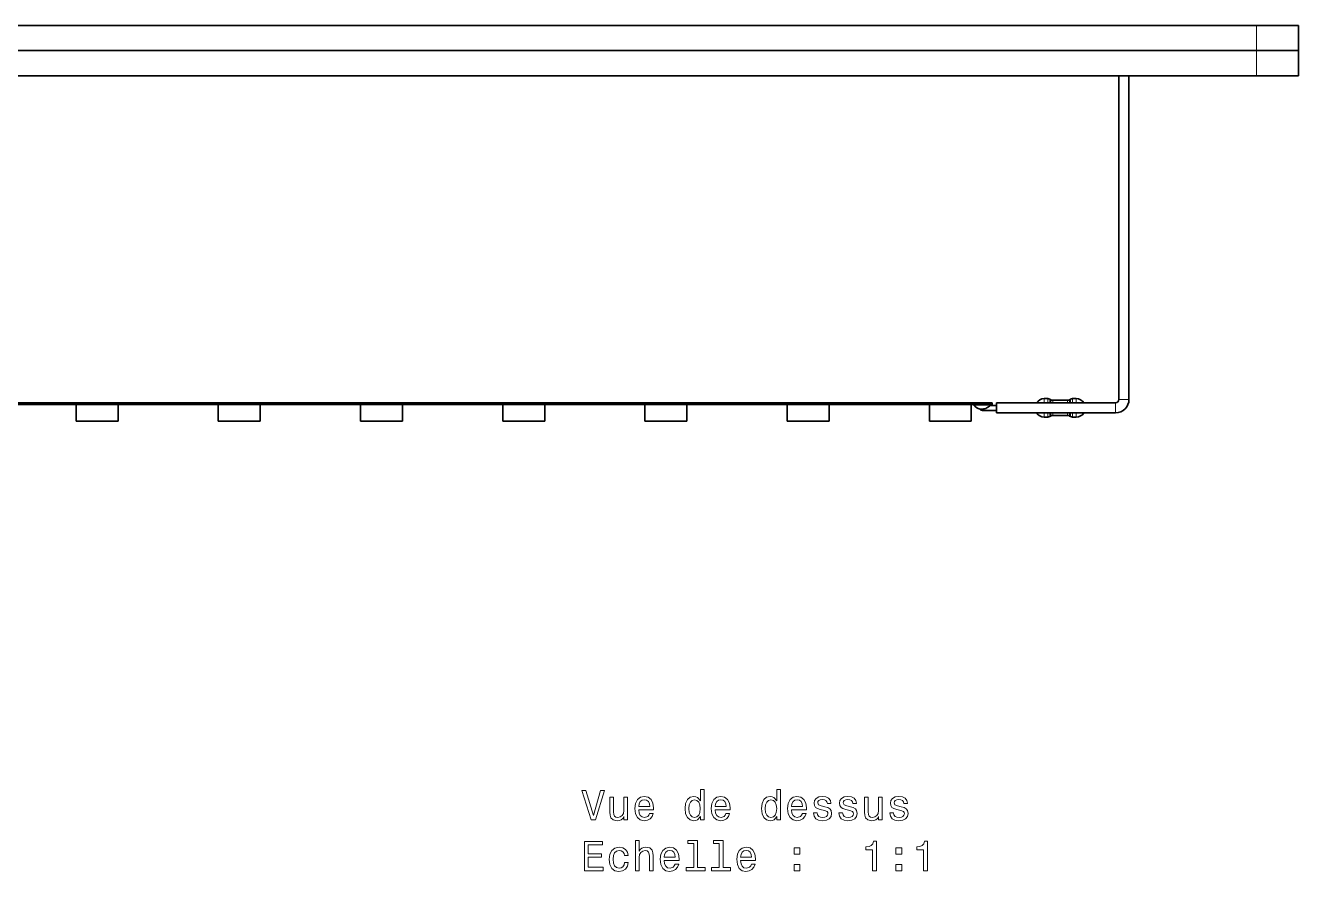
# Model space of a CAD drawing. Extents: x 276 to 1434, y 180 to 714.
# Drawn here: x 589.9 to 741.7, y 179.7 to 280.6 of the extents above; entities that cross this region are included whole.
import ezdxf

# ---------------------------------------------------------------- set-up
doc = ezdxf.new("R2010")
doc.units = 0

msp = doc.modelspace()

# ---------------------------------------------------------------- linework, layer by layer
at = {"color": 7, "lineweight": 35}
for p, q in [((452.32, 280.57), (736.68, 280.57)), ((452.32, 277.57), (736.68, 277.57)), ((452.32, 277.57), (736.68, 277.57)), ((452.32, 274.57), (736.68, 274.57)), ((720.27, 274.57), (720.27, 236)), ((720.27, 274.57), (720.27, 236)), ((720.27, 274.57), (720.27, 236)), ((721.47, 274.57), (721.47, 236)), ((457.82, 235.6), (705.17, 235.6)), ((457.82, 235.4), (705.17, 235.4))]:
    msp.add_line(p, q, dxfattribs=at)
at = {"color": 7, "lineweight": 35, "ltscale": 0.125}
for p, q in [((736.68, 280.57), (741.68, 280.57)), ((736.68, 277.57), (741.68, 277.57)), ((736.68, 277.57), (741.68, 277.57)), ((736.68, 274.57), (741.68, 274.57)), ((595.95, 233.4), (600.95, 233.4)), ((612.9, 233.4), (617.9, 233.4)), ((629.86, 233.4), (634.86, 233.4)), ((646.81, 233.4), (651.81, 233.4)), ((663.76, 233.4), (668.76, 233.4)), ((680.72, 233.4), (685.72, 233.4)), ((697.67, 233.4), (702.67, 233.4))]:
    msp.add_line(p, q, dxfattribs=at)
at = {"color": 7, "lineweight": 13, "ltscale": 0.075}
for q in [(736.68, 280.57), (736.68, 274.57)]:
    msp.add_line((736.68, 277.57), q, dxfattribs=at)
at = {"color": 7, "lineweight": 35, "ltscale": 0.075}
for q in [(741.68, 280.57), (741.68, 274.57)]:
    msp.add_line((741.68, 277.57), q, dxfattribs=at)
at = {"color": 7, "lineweight": 35, "ltscale": 0.014491}
msp.add_line((687.55, 274.57), (686.97, 274.57), dxfattribs=at)
at = {"color": 7, "lineweight": 35, "ltscale": 0.007469}
msp.add_line((687.84, 274.57), (687.55, 274.57), dxfattribs=at)
at = {"color": 7, "lineweight": 35, "ltscale": 0.00248}
msp.add_line((687.94, 274.57), (687.84, 274.57), dxfattribs=at)
at = {"color": 7, "lineweight": 35, "ltscale": 0.01546}
msp.add_line((690.79, 274.57), (690.17, 274.57), dxfattribs=at)
at = {"color": 7, "lineweight": 35, "ltscale": 0.006508}
msp.add_line((691.05, 274.57), (690.79, 274.57), dxfattribs=at)
at = {"color": 7, "lineweight": 35, "ltscale": 0.008618}
msp.add_line((691.4, 274.57), (691.05, 274.57), dxfattribs=at)
at = {"color": 7, "lineweight": 35, "ltscale": 0.02785}
msp.add_line((696.68, 274.57), (695.57, 274.57), dxfattribs=at)
at = {"color": 7, "lineweight": 35, "ltscale": 0.013652}
msp.add_line((697.23, 274.57), (696.68, 274.57), dxfattribs=at)
at = {"color": 7, "lineweight": 35, "ltscale": 0.015453}
msp.add_line((700.4, 274.57), (699.78, 274.57), dxfattribs=at)
at = {"color": 7, "lineweight": 35, "ltscale": 0.015134}
msp.add_line((701, 274.57), (700.4, 274.57), dxfattribs=at)
at = {"color": 7, "lineweight": 35, "ltscale": 0.028671}
msp.add_line((703.3, 274.57), (702.15, 274.57), dxfattribs=at)
at = {"color": 7, "lineweight": 35, "ltscale": 0.005176}
for p, q in [((711.21, 274.57), (711.42, 274.57)), ((711.42, 274.57), (711.62, 274.57))]:
    msp.add_line(p, q, dxfattribs=at)
at = {"color": 7, "lineweight": 35, "ltscale": 0.000817871}
msp.add_line((712.1, 274.57), (712.14, 274.57), dxfattribs=at)
at = {"color": 7, "lineweight": 35, "ltscale": 0.002971}
msp.add_line((712.14, 274.57), (712.26, 274.57), dxfattribs=at)
at = {"color": 7, "lineweight": 35, "ltscale": 4.88281e-05}
msp.add_line((712.14, 274.57), (712.14, 274.57), dxfattribs=at)
at = {"color": 7, "lineweight": 35, "ltscale": 0.000465393}
msp.add_line((712.26, 274.57), (712.27, 274.57), dxfattribs=at)
at = {"color": 7, "lineweight": 35, "ltscale": 0.001007}
msp.add_line((712.27, 274.57), (712.31, 274.57), dxfattribs=at)
at = {"color": 7, "lineweight": 35, "ltscale": 0.001663}
msp.add_line((712.31, 274.57), (712.38, 274.57), dxfattribs=at)
at = {"color": 7, "lineweight": 35, "ltscale": 0.001691}
msp.add_line((712.38, 274.57), (712.45, 274.57), dxfattribs=at)
at = {"color": 7, "lineweight": 35, "ltscale": 0.000764465}
msp.add_line((712.45, 274.57), (712.48, 274.57), dxfattribs=at)
at = {"color": 7, "lineweight": 35, "ltscale": 0.001796}
msp.add_line((712.48, 274.57), (712.55, 274.57), dxfattribs=at)
at = {"color": 7, "lineweight": 35, "ltscale": 0.000799561}
msp.add_line((712.55, 274.57), (712.58, 274.57), dxfattribs=at)
at = {"color": 7, "lineweight": 35, "ltscale": 5.18799e-05}
for p, q in [((712.55, 274.57), (712.56, 274.57)), ((713.68, 274.57), (713.68, 274.57))]:
    msp.add_line(p, q, dxfattribs=at)
at = {"color": 7, "lineweight": 35, "ltscale": 9.30786e-05}
msp.add_line((712.55, 274.57), (712.55, 274.57), dxfattribs=at)
at = {"color": 7, "lineweight": 35, "ltscale": 0.000224304}
msp.add_line((712.56, 274.57), (712.57, 274.57), dxfattribs=at)
at = {"color": 7, "lineweight": 35, "ltscale": 0.000845337}
msp.add_line((712.57, 274.57), (712.6, 274.57), dxfattribs=at)
at = {"color": 7, "lineweight": 35, "ltscale": 0.009943}
msp.add_line((712.58, 274.57), (712.98, 274.57), dxfattribs=at)
at = {"color": 7, "lineweight": 35, "ltscale": 0.001004}
msp.add_line((712.6, 274.57), (712.64, 274.57), dxfattribs=at)
at = {"color": 7, "lineweight": 35, "ltscale": 0.000759888}
msp.add_line((712.64, 274.57), (712.67, 274.57), dxfattribs=at)
at = {"color": 7, "lineweight": 35, "ltscale": 0.000369263}
msp.add_line((712.67, 274.57), (712.69, 274.57), dxfattribs=at)
at = {"color": 7, "lineweight": 35, "ltscale": 8.54492e-05}
msp.add_line((712.67, 274.57), (712.67, 274.57), dxfattribs=at)
at = {"color": 7, "lineweight": 35, "ltscale": 0.000263977}
msp.add_line((712.69, 274.57), (712.7, 274.57), dxfattribs=at)
at = {"color": 7, "lineweight": 35, "ltscale": 0.002118}
msp.add_line((712.7, 274.57), (712.78, 274.57), dxfattribs=at)
at = {"color": 7, "lineweight": 35, "ltscale": 0.000636292}
msp.add_line((712.78, 274.57), (712.81, 274.57), dxfattribs=at)
at = {"color": 7, "lineweight": 35, "ltscale": 0.000566101}
msp.add_line((712.81, 274.57), (712.84, 274.57), dxfattribs=at)
at = {"color": 7, "lineweight": 35, "ltscale": 0.000125122}
msp.add_line((712.81, 274.57), (712.81, 274.57), dxfattribs=at)
at = {"color": 7, "lineweight": 35, "ltscale": 0.000646973}
msp.add_line((712.84, 274.57), (712.87, 274.57), dxfattribs=at)
at = {"color": 7, "lineweight": 35, "ltscale": 8.39233e-05}
msp.add_line((712.84, 274.57), (712.84, 274.57), dxfattribs=at)
at = {"color": 7, "lineweight": 35, "ltscale": 0.003186}
msp.add_line((712.87, 274.57), (712.99, 274.57), dxfattribs=at)
at = {"color": 7, "lineweight": 35, "ltscale": 3.05176e-05}
msp.add_line((712.87, 274.57), (712.87, 274.57), dxfattribs=at)
at = {"color": 7, "lineweight": 35, "ltscale": 0.000210571}
msp.add_line((712.98, 274.57), (712.99, 274.57), dxfattribs=at)
at = {"color": 7, "lineweight": 35, "ltscale": 0.00697}
msp.add_line((712.99, 274.57), (713.27, 274.57), dxfattribs=at)
msp.add_line((712.99, 274.57), (713.27, 274.57), dxfattribs=at)
at = {"color": 7, "lineweight": 35, "ltscale": 0.000106812}
msp.add_line((712.99, 274.57), (712.99, 274.57), dxfattribs=at)
at = {"color": 7, "lineweight": 35, "ltscale": 0.001132}
msp.add_line((713.27, 274.57), (713.32, 274.57), dxfattribs=at)
at = {"color": 7, "lineweight": 35, "ltscale": 0.001901}
msp.add_line((713.27, 274.57), (713.35, 274.57), dxfattribs=at)
at = {"color": 7, "lineweight": 35, "ltscale": 0.000131226}
msp.add_line((713.35, 274.57), (713.36, 274.57), dxfattribs=at)
at = {"color": 7, "lineweight": 35, "ltscale": 5.34058e-05}
msp.add_line((713.35, 274.57), (713.35, 274.57), dxfattribs=at)
at = {"color": 7, "lineweight": 35, "ltscale": 0.000856018}
msp.add_line((713.36, 274.57), (713.39, 274.57), dxfattribs=at)
at = {"color": 7, "lineweight": 35, "ltscale": 2.74658e-05}
msp.add_line((713.36, 274.57), (713.36, 274.57), dxfattribs=at)
at = {"color": 7, "lineweight": 35, "ltscale": 0.003555}
msp.add_line((713.39, 274.57), (713.54, 274.57), dxfattribs=at)
at = {"color": 7, "lineweight": 35, "ltscale": 0.000404358}
msp.add_line((713.54, 274.57), (713.55, 274.57), dxfattribs=at)
at = {"color": 7, "lineweight": 35, "ltscale": 0.001563}
msp.add_line((713.55, 274.57), (713.61, 274.57), dxfattribs=at)
at = {"color": 7, "lineweight": 35, "ltscale": 0.001109}
msp.add_line((713.61, 274.57), (713.66, 274.57), dxfattribs=at)
at = {"color": 7, "lineweight": 35, "ltscale": 0.000559998}
msp.add_line((713.66, 274.57), (713.68, 274.57), dxfattribs=at)
at = {"color": 7, "lineweight": 35, "ltscale": 0.002121}
msp.add_line((713.68, 274.57), (713.77, 274.57), dxfattribs=at)
at = {"color": 7, "lineweight": 35, "ltscale": 0.001292}
msp.add_line((713.8, 274.57), (713.85, 274.57), dxfattribs=at)
at = {"color": 7, "lineweight": 35, "ltscale": 0.000115967}
msp.add_line((713.85, 274.57), (713.86, 274.57), dxfattribs=at)
at = {"color": 7, "lineweight": 35, "ltscale": 0.001343}
msp.add_line((713.86, 274.57), (713.91, 274.57), dxfattribs=at)
at = {"color": 7, "lineweight": 35, "ltscale": 0.003827}
msp.add_line((713.91, 274.57), (714.06, 274.57), dxfattribs=at)
at = {"color": 7, "lineweight": 35, "ltscale": 0.000843811}
msp.add_line((713.99, 274.57), (714.02, 274.57), dxfattribs=at)
at = {"color": 7, "lineweight": 35, "ltscale": 0.000231934}
msp.add_line((714.02, 274.57), (714.03, 274.57), dxfattribs=at)
at = {"color": 7, "lineweight": 35, "ltscale": 0.001393}
msp.add_line((714.03, 274.57), (714.09, 274.57), dxfattribs=at)
at = {"color": 7, "lineweight": 35, "ltscale": 0.000430298}
msp.add_line((714.06, 274.57), (714.08, 274.57), dxfattribs=at)
at = {"color": 7, "lineweight": 35, "ltscale": 0.005386}
msp.add_line((714.08, 274.57), (714.29, 274.57), dxfattribs=at)
at = {"color": 7, "lineweight": 35, "ltscale": 0.000700378}
msp.add_line((714.09, 274.57), (714.11, 274.57), dxfattribs=at)
at = {"color": 7, "lineweight": 35, "ltscale": 0.000398254}
msp.add_line((714.11, 274.57), (714.13, 274.57), dxfattribs=at)
at = {"color": 7, "lineweight": 35, "ltscale": 0.007838}
msp.add_line((714.13, 274.57), (714.44, 274.57), dxfattribs=at)
at = {"color": 7, "lineweight": 35, "ltscale": 0.000448608}
msp.add_line((714.29, 274.57), (714.31, 274.57), dxfattribs=at)
at = {"color": 7, "lineweight": 35, "ltscale": 0.004201}
msp.add_line((714.31, 274.57), (714.48, 274.57), dxfattribs=at)
at = {"color": 7, "lineweight": 35, "ltscale": 0.00444}
msp.add_line((714.44, 274.57), (714.62, 274.57), dxfattribs=at)
at = {"color": 7, "lineweight": 35, "ltscale": 0.000534058}
msp.add_line((714.48, 274.57), (714.5, 274.57), dxfattribs=at)
at = {"color": 7, "lineweight": 35, "ltscale": 0.007248}
msp.add_line((714.5, 274.57), (714.79, 274.57), dxfattribs=at)
at = {"color": 7, "lineweight": 35, "ltscale": 0.000906372}
msp.add_line((714.62, 274.57), (714.66, 274.57), dxfattribs=at)
at = {"color": 7, "lineweight": 35, "ltscale": 0.001836}
msp.add_line((714.66, 274.57), (714.73, 274.57), dxfattribs=at)
at = {"color": 7, "lineweight": 35, "ltscale": 0.00536}
msp.add_line((714.73, 274.57), (714.95, 274.57), dxfattribs=at)
at = {"color": 7, "lineweight": 35, "ltscale": 0.000785828}
msp.add_line((714.79, 274.57), (714.82, 274.57), dxfattribs=at)
at = {"color": 7, "lineweight": 35, "ltscale": 0.004057}
msp.add_line((714.82, 274.57), (714.99, 274.57), dxfattribs=at)
at = {"color": 7, "lineweight": 35, "ltscale": 0.001299}
msp.add_line((714.95, 274.57), (715, 274.57), dxfattribs=at)
at = {"color": 7, "lineweight": 35, "ltscale": 0.003796}
msp.add_line((715, 274.57), (715.15, 274.57), dxfattribs=at)
at = {"color": 7, "lineweight": 35, "ltscale": 0.006654}
msp.add_line((715.15, 274.57), (715.42, 274.57), dxfattribs=at)
at = {"color": 7, "lineweight": 35, "ltscale": 0.001456}
msp.add_line((715.42, 274.57), (715.47, 274.57), dxfattribs=at)
at = {"color": 7, "lineweight": 35, "ltscale": 0.010136}
msp.add_line((734.7, 274.57), (735.1, 274.57), dxfattribs=at)
at = {"color": 7, "lineweight": 35, "ltscale": 0.004312}
msp.add_line((735.1, 274.57), (735.28, 274.57), dxfattribs=at)
at = {"color": 7, "lineweight": 35, "ltscale": 0.010153}
msp.add_line((737.31, 274.57), (737.71, 274.57), dxfattribs=at)
at = {"color": 7, "lineweight": 35, "ltscale": 0.004298}
msp.add_line((737.71, 274.57), (737.88, 274.57), dxfattribs=at)
at = {"color": 7, "lineweight": 35, "ltscale": 0.05}
for p, q in [((595.95, 235.4), (595.95, 233.4)), ((600.95, 235.4), (600.95, 233.4)), ((612.9, 235.4), (612.9, 233.4)), ((617.9, 235.4), (617.9, 233.4)), ((629.86, 235.4), (629.86, 233.4)), ((634.86, 235.4), (634.86, 233.4)), ((646.81, 235.4), (646.81, 233.4)), ((651.81, 235.4), (651.81, 233.4)), ((663.76, 235.4), (663.76, 233.4)), ((668.76, 235.4), (668.76, 233.4)), ((680.72, 235.4), (680.72, 233.4)), ((685.72, 235.4), (685.72, 233.4)), ((697.67, 235.4), (697.67, 233.4)), ((702.67, 235.4), (702.67, 233.4))]:
    msp.add_line(p, q, dxfattribs=at)
at = {"color": 7, "lineweight": 35, "ltscale": 0.053108}
msp.add_line((702.84, 235.4), (704.96, 235.4), dxfattribs=at)
at = {"color": 7, "lineweight": 13, "ltscale": 0.045522}
msp.add_line((703, 235.32), (704.82, 235.32), dxfattribs=at)
at = {"color": 7, "lineweight": 13, "ltscale": 0.002968}
msp.add_line((704.82, 235.32), (704.94, 235.32), dxfattribs=at)
at = {"color": 7, "lineweight": 35, "ltscale": 0.000560308}
msp.add_line((704.94, 235.32), (704.93, 235.3), dxfattribs=at)
at = {"color": 7, "lineweight": 35, "ltscale": 0.018349}
msp.add_line((705.66, 235.3), (704.93, 235.3), dxfattribs=at)
at = {"color": 7, "lineweight": 35, "ltscale": 0.018587}
msp.add_line((705.67, 235.3), (704.93, 235.3), dxfattribs=at)
at = {"color": 7, "lineweight": 35, "ltscale": 0.003462}
msp.add_line((704.96, 235.4), (705.1, 235.4), dxfattribs=at)
at = {"color": 7, "lineweight": 35, "ltscale": 0.005}
msp.add_line((705.17, 235.6), (705.17, 235.4), dxfattribs=at)
at = {"color": 7, "lineweight": 35, "ltscale": 0.355}
for p, q in [((719.87, 235.6), (705.67, 235.6)), ((719.87, 234.4), (705.67, 234.4))]:
    msp.add_line(p, q, dxfattribs=at)
at = {"color": 7, "lineweight": 13, "ltscale": 0.0125}
for p, q in [((711.37, 236.1), (711.37, 235.6)), ((711.79, 236.1), (711.79, 235.6)), ((714.75, 236.1), (714.75, 235.6)), ((715.17, 236.1), (715.17, 235.6))]:
    msp.add_line(p, q, dxfattribs=at)
at = {"color": 7, "lineweight": 35, "ltscale": 0.010492}
for p, q in [((711.79, 236.1), (711.37, 236.1)), ((711.79, 233.9), (711.37, 233.9))]:
    msp.add_line(p, q, dxfattribs=at)
at = {"color": 7, "lineweight": 13, "ltscale": 0.010825}
for p, q in [((712.04, 236.03), (712.04, 235.6)), ((714.5, 236.03), (714.5, 235.6))]:
    msp.add_line(p, q, dxfattribs=at)
at = {"color": 7, "lineweight": 35, "ltscale": 0.0033}
for p, q in [((712.16, 235.97), (712.04, 236.03)), ((712.16, 234.03), (712.04, 233.97))]:
    msp.add_line(p, q, dxfattribs=at)
at = {"color": 7, "lineweight": 13, "ltscale": 0.009175}
for p, q in [((712.16, 235.97), (712.16, 235.6)), ((714.39, 235.97), (714.39, 235.6))]:
    msp.add_line(p, q, dxfattribs=at)
at = {"color": 7, "lineweight": 13, "ltscale": 0.0075}
for p, q in [((712.41, 235.9), (712.41, 235.6)), ((714.14, 235.9), (714.14, 235.6))]:
    msp.add_line(p, q, dxfattribs=at)
at = {"color": 7, "lineweight": 35, "ltscale": 0.043301}
for p, q in [((714.14, 235.9), (712.41, 235.9)), ((714.14, 234.1), (712.41, 234.1))]:
    msp.add_line(p, q, dxfattribs=at)
at = {"color": 7, "lineweight": 35, "ltscale": 0.003302}
for p, q in [((714.39, 235.97), (714.5, 236.03)), ((714.39, 234.03), (714.5, 233.97))]:
    msp.add_line(p, q, dxfattribs=at)
at = {"color": 7, "lineweight": 35, "ltscale": 0.01049}
for p, q in [((715.17, 236.1), (714.75, 236.1)), ((715.17, 233.9), (714.75, 233.9))]:
    msp.add_line(p, q, dxfattribs=at)
at = {"color": 7, "lineweight": 35, "ltscale": 0.006561}
msp.add_line((703.97, 234.85), (703.71, 234.85), dxfattribs=at)
at = {"color": 7, "lineweight": 35, "ltscale": 0.0425}
msp.add_line((705.67, 234.7), (703.97, 234.7), dxfattribs=at)
msp.add_line((705.67, 234.7), (703.97, 234.7), dxfattribs=at)
at = {"color": 7, "lineweight": 35, "ltscale": 0.000157345}
msp.add_line((704.52, 235), (704.52, 235), dxfattribs=at)
at = {"color": 7, "lineweight": 35, "ltscale": 0.119447}
msp.add_line((710.45, 234.4), (705.67, 234.4), dxfattribs=at)
at = {"color": 7, "lineweight": 13, "ltscale": 0.009134}
for p, q in [((711.37, 234.4), (711.37, 234.04)), ((711.79, 234.4), (711.79, 234.04)), ((714.75, 234.4), (714.75, 234.04)), ((715.17, 234.4), (715.17, 234.04))]:
    msp.add_line(p, q, dxfattribs=at)
at = {"color": 7, "lineweight": 13, "ltscale": 0.003366}
for p, q in [((711.37, 234.04), (711.37, 233.9)), ((711.79, 233.9), (711.79, 234.04)), ((714.75, 233.9), (714.75, 234.04)), ((715.17, 234.04), (715.17, 233.9))]:
    msp.add_line(p, q, dxfattribs=at)
at = {"color": 7, "lineweight": 13, "ltscale": 0.007664}
for p, q in [((712.04, 234.4), (712.04, 234.09)), ((714.5, 234.4), (714.5, 234.09))]:
    msp.add_line(p, q, dxfattribs=at)
at = {"color": 7, "lineweight": 13, "ltscale": 0.003161}
for p, q in [((712.04, 233.97), (712.04, 234.09)), ((714.5, 233.97), (714.5, 234.09))]:
    msp.add_line(p, q, dxfattribs=at)
at = {"color": 7, "lineweight": 13, "ltscale": 0.006215}
for p, q in [((712.16, 234.4), (712.16, 234.15)), ((714.39, 234.4), (714.39, 234.15))]:
    msp.add_line(p, q, dxfattribs=at)
at = {"color": 7, "lineweight": 13, "ltscale": 0.002959}
for p, q in [((712.16, 234.15), (712.16, 234.03)), ((714.39, 234.15), (714.39, 234.03))]:
    msp.add_line(p, q, dxfattribs=at)
at = {"color": 7, "lineweight": 13, "ltscale": 0.004746}
for p, q in [((712.41, 234.4), (712.41, 234.21)), ((714.14, 234.4), (714.14, 234.21))]:
    msp.add_line(p, q, dxfattribs=at)
at = {"color": 7, "lineweight": 13, "ltscale": 0.002754}
for p, q in [((712.41, 234.21), (712.41, 234.1)), ((714.14, 234.21), (714.14, 234.1))]:
    msp.add_line(p, q, dxfattribs=at)
at = {"color": 7, "lineweight": 35, "ltscale": 0.094455}
msp.add_line((719.87, 234.4), (716.09, 234.4), dxfattribs=at)
at = {"color": 7, "lineweight": 13}
for points in [[(658.48, 189.39), (657.61, 186.41), (656.7, 189.39), (656.22, 189.39), (657.35, 185.89), (657.86, 185.89), (658.96, 189.39)], [(661.69, 188.6), (661.24, 188.6), (661.24, 187.03), (661.19, 186.67), (661.04, 186.41), (660.82, 186.25), (660.52, 186.2), (660.28, 186.24), (660.13, 186.36), (660.05, 186.56), (660.03, 186.86), (660.03, 188.6), (659.58, 188.6), (659.58, 186.82), (659.6, 186.46), (659.69, 186.16), (659.99, 185.89), (660.45, 185.79), (660.71, 185.83), (660.92, 185.92), (661.11, 186.07), (661.26, 186.3), (661.26, 185.89), (661.69, 185.89)], [(663.02, 187.11), (664.8, 187.11), (664.8, 187.32), (664.72, 187.9), (664.5, 188.33), (664.15, 188.6), (663.68, 188.69), (663.22, 188.59), (662.87, 188.31), (662.64, 187.85), (662.56, 187.24), (662.63, 186.62), (662.86, 186.17), (663.21, 185.89), (663.66, 185.79), (664.06, 185.86), (664.38, 186.03), (664.62, 186.3), (664.75, 186.66), (664.31, 186.66), (664.22, 186.46), (664.09, 186.31), (663.72, 186.19), (663.43, 186.25), (663.21, 186.42), (663.07, 186.71), (663.02, 187.1)], [(663.02, 187.49), (663.08, 187.83), (663.21, 188.09), (663.42, 188.25), (663.69, 188.3), (663.96, 188.25), (664.17, 188.09), (664.29, 187.83), (664.34, 187.49)], [(670.37, 186.31), (670.37, 185.89), (670.81, 185.89), (670.81, 189.51), (670.37, 189.51), (670.37, 188.18), (670.04, 188.57), (669.83, 188.66), (669.59, 188.69), (669.16, 188.59), (668.83, 188.31), (668.61, 187.85), (668.54, 187.24), (668.61, 186.63), (668.83, 186.18), (669.16, 185.89), (669.59, 185.79), (669.83, 185.83), (670.04, 185.92)], [(669.67, 188.29), (669.96, 188.22), (670.18, 188.03), (670.31, 187.7), (670.36, 187.24), (670.31, 186.79), (670.18, 186.46), (669.96, 186.26), (669.67, 186.19), (669.39, 186.26), (669.18, 186.46), (669.04, 186.79), (668.99, 187.24), (669.04, 187.69), (669.18, 188.02), (669.39, 188.22)], [(672.13, 187.11), (673.91, 187.11), (673.91, 187.32), (673.83, 187.9), (673.61, 188.33), (673.25, 188.6), (672.79, 188.69), (672.33, 188.59), (671.97, 188.31), (671.75, 187.85), (671.67, 187.24), (671.74, 186.62), (671.97, 186.17), (672.32, 185.89), (672.77, 185.79), (673.16, 185.86), (673.49, 186.03), (673.72, 186.3), (673.86, 186.66), (673.42, 186.66), (673.33, 186.46), (673.2, 186.31), (672.83, 186.19), (672.54, 186.25), (672.32, 186.42), (672.18, 186.71), (672.13, 187.1)], [(672.13, 187.49), (672.19, 187.83), (672.32, 188.09), (672.53, 188.25), (672.8, 188.3), (673.07, 188.25), (673.27, 188.09), (673.4, 187.83), (673.45, 187.49)], [(679.48, 186.31), (679.48, 185.89), (679.92, 185.89), (679.92, 189.51), (679.48, 189.51), (679.48, 188.18), (679.14, 188.57), (678.94, 188.66), (678.7, 188.69), (678.27, 188.59), (677.94, 188.31), (677.72, 187.85), (677.65, 187.24), (677.72, 186.63), (677.94, 186.18), (678.27, 185.89), (678.7, 185.79), (678.94, 185.83), (679.15, 185.92)], [(678.78, 188.29), (679.07, 188.22), (679.29, 188.03), (679.42, 187.7), (679.47, 187.24), (679.42, 186.79), (679.29, 186.46), (679.07, 186.26), (678.78, 186.19), (678.5, 186.26), (678.29, 186.46), (678.15, 186.79), (678.1, 187.24), (678.15, 187.69), (678.29, 188.02), (678.5, 188.22)], [(681.24, 187.11), (683.01, 187.11), (683.02, 187.32), (682.94, 187.9), (682.72, 188.33), (682.36, 188.6), (681.89, 188.69), (681.43, 188.59), (681.08, 188.31), (680.85, 187.85), (680.77, 187.24), (680.85, 186.62), (681.08, 186.17), (681.42, 185.89), (681.88, 185.79), (682.27, 185.86), (682.59, 186.03), (682.83, 186.3), (682.97, 186.66), (682.53, 186.66), (682.44, 186.46), (682.31, 186.31), (681.93, 186.19), (681.65, 186.25), (681.43, 186.42), (681.29, 186.71), (681.24, 187.1)], [(681.24, 187.49), (681.29, 187.83), (681.43, 188.09), (681.64, 188.25), (681.91, 188.3), (682.18, 188.25), (682.38, 188.09), (682.51, 187.83), (682.55, 187.49)], [(685.21, 187.47), (684.78, 187.57), (684.47, 187.68), (684.36, 187.92), (684.39, 188.09), (684.5, 188.21), (684.67, 188.28), (684.91, 188.31), (685.15, 188.28), (685.34, 188.19), (685.46, 188.06), (685.51, 187.87), (685.94, 187.87), (685.94, 187.88), (685.87, 188.21), (685.66, 188.47), (685.34, 188.63), (684.91, 188.69), (684.49, 188.63), (684.17, 188.46), (683.98, 188.22), (683.92, 187.9), (683.96, 187.6), (684.1, 187.39), (684.33, 187.24), (684.67, 187.13), (685.17, 187.01), (685.47, 186.89), (685.55, 186.79), (685.58, 186.63), (685.53, 186.45), (685.41, 186.31), (685.22, 186.22), (684.95, 186.19), (684.68, 186.22), (684.48, 186.32), (684.34, 186.49), (684.28, 186.73), (683.86, 186.73), (683.93, 186.33), (684.13, 186.03), (684.46, 185.86), (684.91, 185.79), (685.39, 185.86), (685.74, 186.03), (685.95, 186.32), (686.02, 186.68), (685.97, 187), (685.81, 187.22), (685.55, 187.36)], [(688.25, 187.47), (687.82, 187.57), (687.5, 187.68), (687.4, 187.92), (687.43, 188.09), (687.53, 188.21), (687.7, 188.28), (687.95, 188.31), (688.19, 188.28), (688.37, 188.19), (688.5, 188.06), (688.55, 187.87), (688.98, 187.87), (688.98, 187.88), (688.9, 188.21), (688.7, 188.47), (688.37, 188.63), (687.95, 188.69), (687.52, 188.63), (687.21, 188.46), (687.01, 188.22), (686.95, 187.9), (687, 187.6), (687.14, 187.39), (687.37, 187.24), (687.71, 187.13), (688.2, 187.01), (688.51, 186.89), (688.59, 186.79), (688.62, 186.63), (688.57, 186.45), (688.45, 186.31), (688.25, 186.22), (687.99, 186.19), (687.71, 186.22), (687.51, 186.32), (687.38, 186.49), (687.32, 186.73), (686.89, 186.73), (686.96, 186.33), (687.17, 186.03), (687.5, 185.86), (687.95, 185.79), (688.42, 185.86), (688.77, 186.03), (688.98, 186.32), (689.06, 186.68), (689, 187), (688.85, 187.22), (688.59, 187.36)], [(692.05, 188.6), (691.6, 188.6), (691.6, 187.03), (691.55, 186.67), (691.41, 186.41), (691.18, 186.25), (690.88, 186.2), (690.64, 186.24), (690.49, 186.36), (690.41, 186.56), (690.39, 186.86), (690.39, 188.6), (689.94, 188.6), (689.94, 186.82), (689.96, 186.46), (690.05, 186.16), (690.35, 185.89), (690.82, 185.79), (691.07, 185.83), (691.28, 185.92), (691.47, 186.07), (691.62, 186.3), (691.62, 185.89), (692.05, 185.89)], [(694.32, 187.47), (693.89, 187.57), (693.57, 187.68), (693.47, 187.92), (693.5, 188.09), (693.6, 188.21), (693.78, 188.28), (694.02, 188.31), (694.26, 188.28), (694.45, 188.19), (694.57, 188.06), (694.62, 187.87), (695.05, 187.87), (695.05, 187.88), (694.98, 188.21), (694.77, 188.47), (694.45, 188.63), (694.02, 188.69), (693.59, 188.63), (693.28, 188.46), (693.08, 188.22), (693.02, 187.9), (693.07, 187.6), (693.21, 187.39), (693.44, 187.24), (693.78, 187.13), (694.27, 187.01), (694.58, 186.89), (694.66, 186.79), (694.69, 186.63), (694.64, 186.45), (694.52, 186.31), (694.33, 186.22), (694.06, 186.19), (693.79, 186.22), (693.58, 186.32), (693.45, 186.49), (693.39, 186.73), (692.96, 186.73), (693.03, 186.33), (693.24, 186.03), (693.57, 185.86), (694.02, 185.79), (694.5, 185.86), (694.84, 186.03), (695.06, 186.32), (695.13, 186.68), (695.08, 187), (694.92, 187.22), (694.66, 187.36)], [(656.55, 179.84), (658.77, 179.84), (658.77, 180.26), (657.01, 180.26), (657.01, 181.45), (658.57, 181.45), (658.57, 181.87), (657.01, 181.87), (657.01, 182.92), (658.72, 182.92), (658.72, 183.34), (656.55, 183.34)], [(661.32, 181.65), (661.76, 181.65), (661.67, 182.05), (661.45, 182.37), (661.12, 182.57), (660.68, 182.64), (660.19, 182.54), (659.82, 182.26), (659.59, 181.8), (659.51, 181.19), (659.59, 180.58), (659.81, 180.12), (660.17, 179.84), (660.66, 179.75), (661.1, 179.82), (661.43, 180.03), (661.67, 180.37), (661.77, 180.81), (661.34, 180.81), (661.27, 180.53), (661.13, 180.31), (660.92, 180.18), (660.68, 180.14), (660.37, 180.21), (660.15, 180.41), (660.01, 180.74), (659.97, 181.2), (660.01, 181.66), (660.15, 181.98), (660.38, 182.19), (660.68, 182.26), (660.94, 182.21), (661.14, 182.1), (661.27, 181.9)], [(662.63, 179.84), (663.08, 179.84), (663.08, 181.4), (663.12, 181.76), (663.27, 182.02), (663.5, 182.19), (663.8, 182.25), (664.04, 182.2), (664.19, 182.06), (664.27, 181.83), (664.29, 181.53), (664.29, 179.84), (664.74, 179.84), (664.74, 181.62), (664.72, 181.98), (664.63, 182.28), (664.33, 182.55), (663.86, 182.64), (663.61, 182.61), (663.39, 182.51), (663.21, 182.36), (663.08, 182.16), (663.08, 183.46), (662.63, 183.46)], [(666.06, 181.07), (667.83, 181.07), (667.84, 181.27), (667.76, 181.85), (667.54, 182.29), (667.18, 182.55), (666.71, 182.64), (666.25, 182.54), (665.9, 182.26), (665.67, 181.8), (665.59, 181.2), (665.67, 180.58), (665.9, 180.12), (666.24, 179.84), (666.7, 179.75), (667.09, 179.81), (667.41, 179.98), (667.65, 180.25), (667.79, 180.62), (667.35, 180.62), (667.26, 180.42), (667.13, 180.26), (666.75, 180.14), (666.47, 180.2), (666.25, 180.38), (666.11, 180.66), (666.06, 181.05)], [(666.06, 181.44), (666.11, 181.79), (666.25, 182.04), (666.46, 182.2), (666.73, 182.26), (667, 182.2), (667.2, 182.04), (667.33, 181.79), (667.37, 181.44)], [(669.59, 183.09), (669.59, 180.21), (668.68, 180.21), (668.68, 179.84), (670.94, 179.84), (670.94, 180.21), (670.03, 180.21), (670.03, 183.46), (668.89, 183.46), (668.89, 183.09)], [(672.62, 183.09), (672.62, 180.21), (671.71, 180.21), (671.71, 179.84), (673.98, 179.84), (673.98, 180.21), (673.07, 180.21), (673.07, 183.46), (671.93, 183.46), (671.93, 183.09)], [(675.17, 181.07), (676.94, 181.07), (676.95, 181.27), (676.87, 181.85), (676.64, 182.29), (676.29, 182.55), (675.82, 182.64), (675.36, 182.54), (675.01, 182.26), (674.78, 181.8), (674.7, 181.2), (674.78, 180.58), (675, 180.12), (675.35, 179.84), (675.81, 179.75), (676.2, 179.81), (676.52, 179.98), (676.76, 180.25), (676.9, 180.62), (676.46, 180.62), (676.37, 180.42), (676.24, 180.26), (675.86, 180.14), (675.57, 180.2), (675.36, 180.38), (675.22, 180.66), (675.17, 181.05)], [(675.17, 181.44), (675.22, 181.79), (675.36, 182.04), (675.56, 182.2), (675.84, 182.26), (676.1, 182.2), (676.31, 182.04), (676.44, 181.79), (676.48, 181.44)], [(681.55, 181.8), (682.24, 181.8), (682.24, 182.55), (681.55, 182.55)], [(690.91, 179.84), (691.37, 179.84), (691.37, 183.37), (691.03, 183.37), (690.94, 183.06), (690.75, 182.85), (690.48, 182.73), (690.09, 182.69), (690.09, 182.33), (690.91, 182.33)], [(693.69, 181.8), (694.39, 181.8), (694.39, 182.55), (693.69, 182.55)], [(696.98, 179.84), (697.44, 179.84), (697.44, 183.37), (697.1, 183.37), (697.01, 183.06), (696.83, 182.85), (696.55, 182.73), (696.17, 182.69), (696.17, 182.33), (696.98, 182.33)], [(681.55, 179.84), (682.24, 179.84), (682.24, 180.59), (681.55, 180.59)], [(693.69, 179.84), (694.39, 179.84), (694.39, 180.59), (693.69, 180.59)]]:
    msp.add_lwpolyline(points, close=True, dxfattribs=at)
at = {"color": 7, "lineweight": 35}
for centre, radius, start, end in [((702.84, 235.2), 0.2, 36.0843, 90), ((702.84, 235.2), 0.2, 36.0843, 90), ((702.84, 235.2), 0.2, 36.0843, 90), ((703.97, 236.02), 1.2, 216.0843, 257.3867), ((703.97, 236.02), 1.2, 216.0843, 257.3997), ((703.97, 236.02), 1.2, 216.0843, 257.3867), ((703.55, 236.75), 2, 299.205, 313.6278), ((705.1, 235.2), 0.2, 90, 143.9157), ((711.37, 235), 1.1, 90, 146.9441), ((711.79, 235.6), 0.5, 60.0013, 89.9987), ((712.41, 236.4), 0.5, 240.0013, 269.9987), ((714.14, 236.4), 0.5, 270.0013, 299.9987), ((714.75, 235.6), 0.5, 90.0013, 119.9987), ((715.17, 235), 1.1, 33.0559, 90), ((719.87, 236), 1.6, 270.0055, 0.0055), ((719.87, 236), 0.4, 269.978, 359.978), ((703.97, 235), 0.3, 209.129, 270.0153), ((703.97, 235), 0.3, 209.129, 270.0153), ((703.96, 236.01), 1.15, 270.8237, 299.2238), ((711.37, 235), 1.1, 213.0556, 270), ((711.79, 234.4), 0.5, 270.0013, 299.9987), ((712.41, 233.6), 0.5, 90.0013, 119.9987), ((714.14, 233.6), 0.5, 60.0013, 89.9987), ((714.75, 234.4), 0.5, 240.0013, 269.9987), ((715.17, 235), 1.1, 270, 326.9444)]:
    msp.add_arc(centre, radius, start, end, dxfattribs=at)
for major_axis, start_param, end_param in [((0, -0.6), 3.141518, 4.186822), ((0, 0.6), 4.530785, 6.28311), ((0, 0.6), 6.28311, 7.330384), ((0, 0.3), 4.712389, 6.283185), ((0, 0.3), 3.141592, 4.712389), ((0, 0.6), 3.141518, 4.530785), ((0, -0.6), 5.235986, 6.28311), ((0, 0.6), 2.094394, 3.141518)]:
    msp.add_ellipse((705.67, 235), major_axis=major_axis, ratio=0.001393, start_param=start_param, end_param=end_param, dxfattribs=at)
at = {"color": 7, "lineweight": 13}
for centre, major_axis, start_param, end_param in [((719.87, 235), (0, 0.6), 3.141518, 6.28311), ((720.87, 236), (-0.6, 0), 3.141518, 6.28311), ((703.97, 235), (0, 0.3), 3.143903, 4.206302)]:
    msp.add_ellipse(centre, major_axis=major_axis, ratio=0.001393, start_param=start_param, end_param=end_param, dxfattribs=at)

doc.saveas('drawing.dxf')
